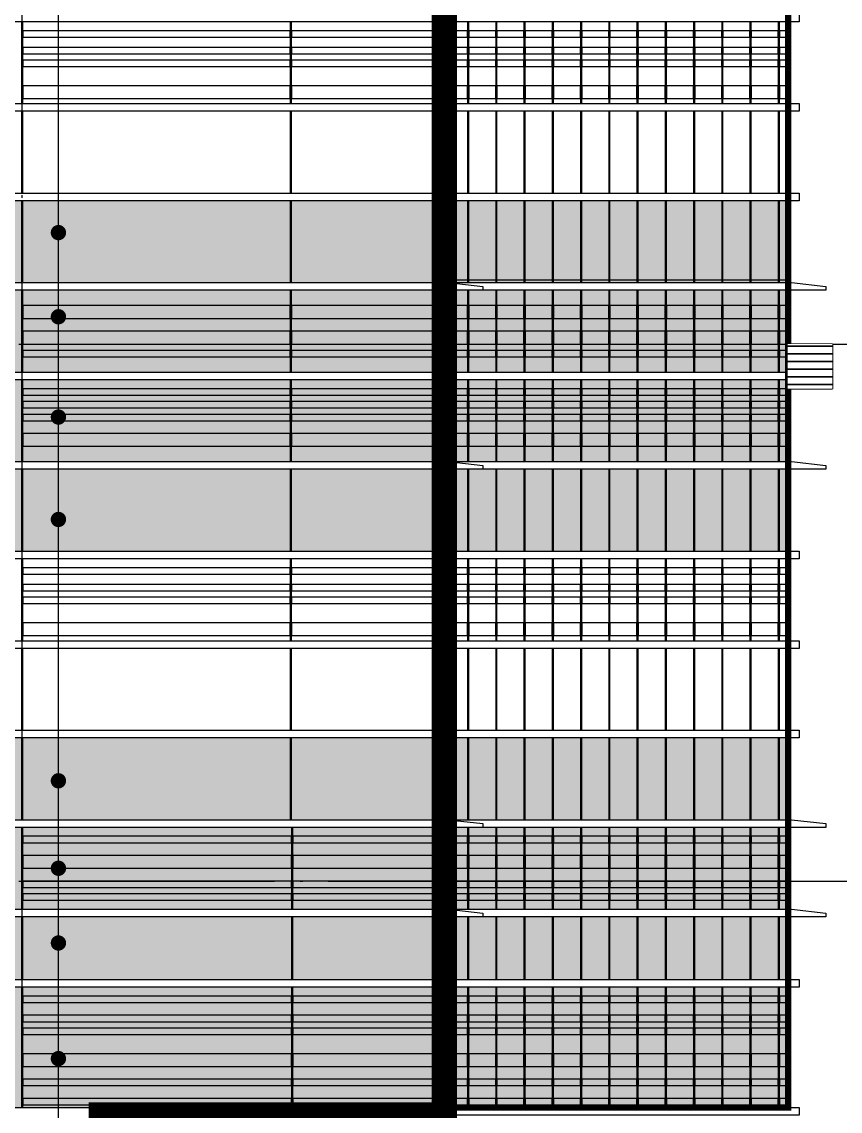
# Model space of a CAD drawing. Header units: millimetres. Extents: x 708158 to 1984082, y -168213 to -53.
# Drawn here: x 1006738 to 1013135, y -77857 to -69337 of the extents above; entities that cross this region are included whole.
import ezdxf

# ---------------------------------------------------------------- set-up
doc = ezdxf.new("R2010")
doc.units = ezdxf.units.MM
doc.header["$LTSCALE"] = 1000
doc.set_wipeout_variables(frame=1)
doc.linetypes.add('DOTE', pattern=[2.42, 2, -0.2, 0.02, -0.2])
doc.layers.get('0').update_dxf_attribs({"color": 8})
for name, color, linetype in [('A-AXIS', 1, 'DOTE'), ('A-看线', 63, 'Continuous'), ('DIM_LEAD', 3, 'Continuous'), ('DOTE', 1, 'DOTE'), ('WINDOW', 4, 'Continuous'), ('立面加粗', 5, 'Continuous'), ('立面填充线2 穿孔板', 105, 'Continuous'), ('立面窗户线', 21, 'Continuous')]:
    doc.layers.add(name, color=color, linetype=linetype)
doc.layers.add('E-百叶', color=8, linetype='Continuous', lineweight=35)

# ---------------------------------------------------------------- blocks, each defined once
blk = doc.blocks.new('A$C6C435C1E')
at = {"layer": '立面填充线2 穿孔板'}
for points in [[(-5, 420), (-14378.2, 420), (-14378.2, -220), (-5, -220)], [(-5, -280), (-14378.2, -280), (-14378.2, -920), (-5, -920)], [(-5, -980), (-14378.2, -980), (-14378.2, -1620), (-5, -1620)], [(-5, -3080), (-14378.2, -3080), (-14378.2, -3720), (-5, -3720)]]:
    blk.add_hatch(color=256, dxfattribs=at).paths.add_polyline_path(points)
at = {"layer": 'A-看线'}
for points in [[(-5, 420), (-14378.2, 420), (-14378.2, -220), (-5, -220)], [(-3888.2, 300), (-5978.2, 300), (-5978.2, 200), (-3888.2, 200)], [(-2688.2, 300), (-3878.2, 300), (-3878.2, 200), (-2688.2, 200)], [(-2502.5, 300), (-2678.2, 300), (-2678.2, 200), (-2502.5, 200)], [(-2281.7, 300), (-2492.5, 300), (-2492.5, 200), (-2281.7, 200)], [(-2060.9, 300), (-2271.7, 300), (-2271.7, 200), (-2060.9, 200)], [(-1840, 300), (-2050.9, 300), (-2050.9, 200), (-1840, 200)], [(-1619.2, 300), (-1830, 300), (-1830, 200), (-1619.2, 200)], [(-1398.4, 300), (-1609.2, 300), (-1609.2, 200), (-1398.4, 200)], [(-1177.5, 300), (-1388.4, 300), (-1388.4, 200), (-1177.5, 200)], [(-956.7, 300), (-1167.5, 300), (-1167.5, 200), (-956.7, 200)], [(-735.9, 300), (-946.7, 300), (-946.7, 200), (-735.9, 200)], [(-515, 300), (-725.9, 300), (-725.9, 200), (-515, 200)], [(-294.2, 300), (-505, 300), (-505, 200), (-294.2, 200)], [(-72.6, 300), (-284.2, 300), (-284.2, 200), (-72.6, 200)], [(-5, 300), (-62.6, 300), (-62.6, 200), (-5, 200)], [(-3888.2, 100), (-5978.2, 100), (-5978.2, 0), (-3888.2, 0)], [(-2688.2, 100), (-3878.2, 100), (-3878.2, 0), (-2688.2, 0)], [(-2502.5, 100), (-2678.2, 100), (-2678.2, 0), (-2502.5, 0)], [(-2281.7, 100), (-2492.5, 100), (-2492.5, 0), (-2281.7, 0)], [(-2060.9, 100), (-2271.7, 100), (-2271.7, 0), (-2060.9, 0)], [(-1840, 100), (-2050.9, 100), (-2050.9, 0), (-1840, 0)], [(-1619.2, 100), (-1830, 100), (-1830, 0), (-1619.2, 0)], [(-1398.4, 100), (-1609.2, 100), (-1609.2, 0), (-1398.4, 0)], [(-1177.5, 100), (-1388.4, 100), (-1388.4, 0), (-1177.5, 0)], [(-956.7, 100), (-1167.5, 100), (-1167.5, 0), (-956.7, 0)], [(-735.9, 100), (-946.7, 100), (-946.7, 0), (-735.9, 0)], [(-515, 100), (-725.9, 100), (-725.9, 0), (-515, 0)], [(-294.2, 100), (-505, 100), (-505, 0), (-294.2, 0)], [(-72.6, 100), (-284.2, 100), (-284.2, 0), (-72.6, 0)], [(-5, 100), (-62.6, 100), (-62.6, 0), (-5, 0)], [(-3888.2, -50), (-5978.2, -50), (-5978.2, -100), (-3888.2, -100)], [(-2688.2, -50), (-3878.2, -50), (-3878.2, -100), (-2688.2, -100)], [(-2502.5, -50), (-2678.2, -50), (-2678.2, -100), (-2502.5, -100)], [(-2281.7, -50), (-2492.5, -50), (-2492.5, -100), (-2281.7, -100)], [(-2060.9, -50), (-2271.7, -50), (-2271.7, -100), (-2060.9, -100)], [(-1840, -50), (-2050.9, -50), (-2050.9, -100), (-1840, -100)], [(-1619.2, -50), (-1830, -50), (-1830, -100), (-1619.2, -100)], [(-1398.4, -50), (-1609.2, -50), (-1609.2, -100), (-1398.4, -100)], [(-1177.5, -50), (-1388.4, -50), (-1388.4, -100), (-1177.5, -100)], [(-956.7, -50), (-1167.5, -50), (-1167.5, -100), (-956.7, -100)], [(-735.9, -50), (-946.7, -50), (-946.7, -100), (-735.9, -100)], [(-515, -50), (-725.9, -50), (-725.9, -100), (-515, -100)], [(-294.2, -50), (-505, -50), (-505, -100), (-294.2, -100)], [(-72.6, -50), (-284.2, -50), (-284.2, -100), (-72.6, -100)], [(-5, -50), (-62.6, -50), (-62.6, -100), (-5, -100)], [(-5, -280), (-14378.2, -280), (-14378.2, -920), (-5, -920)], [(-3888.2, -350), (-5978.2, -350), (-5978.2, -400), (-3888.2, -400)], [(-2688.2, -350), (-3878.2, -350), (-3878.2, -400), (-2688.2, -400)], [(-2502.5, -350), (-2678.2, -350), (-2678.2, -400), (-2502.5, -400)], [(-2281.7, -350), (-2492.5, -350), (-2492.5, -400), (-2281.7, -400)], [(-2060.9, -350), (-2271.7, -350), (-2271.7, -400), (-2060.9, -400)], [(-1840, -350), (-2050.9, -350), (-2050.9, -400), (-1840, -400)], [(-1619.2, -350), (-1830, -350), (-1830, -400), (-1619.2, -400)], [(-1398.4, -350), (-1609.2, -350), (-1609.2, -400), (-1398.4, -400)], [(-1177.5, -350), (-1388.4, -350), (-1388.4, -400), (-1177.5, -400)], [(-956.7, -350), (-1167.5, -350), (-1167.5, -400), (-956.7, -400)], [(-735.9, -350), (-946.7, -350), (-946.7, -400), (-735.9, -400)], [(-515, -350), (-725.9, -350), (-725.9, -400), (-515, -400)], [(-294.2, -350), (-505, -350), (-505, -400), (-294.2, -400)], [(-72.6, -350), (-284.2, -350), (-284.2, -400), (-72.6, -400)], [(-5, -350), (-62.6, -350), (-62.6, -400), (-5, -400)], [(-3888.2, -450), (-5978.2, -450), (-5978.2, -500), (-3888.2, -500)], [(-2688.2, -450), (-3878.2, -450), (-3878.2, -500), (-2688.2, -500)], [(-2502.5, -450), (-2678.2, -450), (-2678.2, -500), (-2502.5, -500)], [(-2281.7, -450), (-2492.5, -450), (-2492.5, -500), (-2281.7, -500)], [(-2060.9, -450), (-2271.7, -450), (-2271.7, -500), (-2060.9, -500)], [(-1840, -450), (-2050.9, -450), (-2050.9, -500), (-1840, -500)], [(-1619.2, -450), (-1830, -450), (-1830, -500), (-1619.2, -500)], [(-1398.4, -450), (-1609.2, -450), (-1609.2, -500), (-1398.4, -500)], [(-1177.5, -450), (-1388.4, -450), (-1388.4, -500), (-1177.5, -500)], [(-956.7, -450), (-1167.5, -450), (-1167.5, -500), (-956.7, -500)], [(-735.9, -450), (-946.7, -450), (-946.7, -500), (-735.9, -500)], [(-515, -450), (-725.9, -450), (-725.9, -500), (-515, -500)], [(-294.2, -450), (-505, -450), (-505, -500), (-294.2, -500)], [(-72.6, -450), (-284.2, -450), (-284.2, -500), (-72.6, -500)], [(-5, -450), (-62.6, -450), (-62.6, -500), (-5, -500)], [(-3888.2, -550), (-5978.2, -550), (-5978.2, -600), (-3888.2, -600)], [(-2688.2, -550), (-3878.2, -550), (-3878.2, -600), (-2688.2, -600)], [(-2502.5, -550), (-2678.2, -550), (-2678.2, -600), (-2502.5, -600)], [(-2281.7, -550), (-2492.5, -550), (-2492.5, -600), (-2281.7, -600)], [(-2060.9, -550), (-2271.7, -550), (-2271.7, -600), (-2060.9, -600)], [(-1840, -550), (-2050.9, -550), (-2050.9, -600), (-1840, -600)], [(-1619.2, -550), (-1830, -550), (-1830, -600), (-1619.2, -600)], [(-1398.4, -550), (-1609.2, -550), (-1609.2, -600), (-1398.4, -600)], [(-1177.5, -550), (-1388.4, -550), (-1388.4, -600), (-1177.5, -600)], [(-956.7, -550), (-1167.5, -550), (-1167.5, -600), (-956.7, -600)], [(-735.9, -550), (-946.7, -550), (-946.7, -600), (-735.9, -600)], [(-515, -550), (-725.9, -550), (-725.9, -600), (-515, -600)], [(-294.2, -550), (-505, -550), (-505, -600), (-294.2, -600)], [(-72.6, -550), (-284.2, -550), (-284.2, -600), (-72.6, -600)], [(-5, -550), (-62.6, -550), (-62.6, -600), (-5, -600)], [(-3888.2, -700), (-5978.2, -700), (-5978.2, -800), (-3888.2, -800)], [(-2688.2, -700), (-3878.2, -700), (-3878.2, -800), (-2688.2, -800)], [(-2502.5, -700), (-2678.2, -700), (-2678.2, -800), (-2502.5, -800)], [(-2281.7, -700), (-2492.5, -700), (-2492.5, -800), (-2281.7, -800)], [(-2060.9, -700), (-2271.7, -700), (-2271.7, -800), (-2060.9, -800)], [(-1840, -700), (-2050.9, -700), (-2050.9, -800), (-1840, -800)], [(-1619.2, -700), (-1830, -700), (-1830, -800), (-1619.2, -800)], [(-1398.4, -700), (-1609.2, -700), (-1609.2, -800), (-1398.4, -800)], [(-1177.5, -700), (-1388.4, -700), (-1388.4, -800), (-1177.5, -800)], [(-956.7, -700), (-1167.5, -700), (-1167.5, -800), (-956.7, -800)], [(-735.9, -700), (-946.7, -700), (-946.7, -800), (-735.9, -800)], [(-515, -700), (-725.9, -700), (-725.9, -800), (-515, -800)], [(-294.2, -700), (-505, -700), (-505, -800), (-294.2, -800)], [(-72.6, -700), (-284.2, -700), (-284.2, -800), (-72.6, -800)], [(-5, -700), (-62.6, -700), (-62.6, -800), (-5, -800)], [(-5, -980), (-14378.2, -980), (-14378.2, -1620), (-5, -1620)], [(-3888.2, -1750), (-5978.2, -1750), (-5978.2, -1800), (-3888.2, -1800)], [(-2688.2, -1750), (-3878.2, -1750), (-3878.2, -1800), (-2688.2, -1800)], [(-2502.5, -1750), (-2678.2, -1750), (-2678.2, -1800), (-2502.5, -1800)], [(-2281.7, -1750), (-2492.5, -1750), (-2492.5, -1800), (-2281.7, -1800)], [(-2060.9, -1750), (-2271.7, -1750), (-2271.7, -1800), (-2060.9, -1800)], [(-1840, -1750), (-2050.9, -1750), (-2050.9, -1800), (-1840, -1800)], [(-1619.2, -1750), (-1830, -1750), (-1830, -1800), (-1619.2, -1800)], [(-1398.4, -1750), (-1609.2, -1750), (-1609.2, -1800), (-1398.4, -1800)], [(-1177.5, -1750), (-1388.4, -1750), (-1388.4, -1800), (-1177.5, -1800)], [(-956.7, -1750), (-1167.5, -1750), (-1167.5, -1800), (-956.7, -1800)], [(-735.9, -1750), (-946.7, -1750), (-946.7, -1800), (-735.9, -1800)], [(-515, -1750), (-725.9, -1750), (-725.9, -1800), (-515, -1800)], [(-294.2, -1750), (-505, -1750), (-505, -1800), (-294.2, -1800)], [(-72.6, -1750), (-284.2, -1750), (-284.2, -1800), (-72.6, -1800)], [(-5, -1750), (-62.6, -1750), (-62.6, -1800), (-5, -1800)], [(-3888.2, -1880), (-5978.2, -1880), (-5978.2, -1930), (-3888.2, -1930)], [(-2688.2, -1880), (-3878.2, -1880), (-3878.2, -1930), (-2688.2, -1930)], [(-2502.5, -1880), (-2678.2, -1880), (-2678.2, -1930), (-2502.5, -1930)], [(-2281.7, -1880), (-2492.5, -1880), (-2492.5, -1930), (-2281.7, -1930)], [(-2060.9, -1880), (-2271.7, -1880), (-2271.7, -1930), (-2060.9, -1930)], [(-1840, -1880), (-2050.9, -1880), (-2050.9, -1930), (-1840, -1930)], [(-1619.2, -1880), (-1830, -1880), (-1830, -1930), (-1619.2, -1930)], [(-1398.4, -1880), (-1609.2, -1880), (-1609.2, -1930), (-1398.4, -1930)], [(-1177.5, -1880), (-1388.4, -1880), (-1388.4, -1930), (-1177.5, -1930)], [(-956.7, -1880), (-1167.5, -1880), (-1167.5, -1930), (-956.7, -1930)], [(-735.9, -1880), (-946.7, -1880), (-946.7, -1930), (-735.9, -1930)], [(-515, -1880), (-725.9, -1880), (-725.9, -1930), (-515, -1930)], [(-294.2, -1880), (-505, -1880), (-505, -1930), (-294.2, -1930)], [(-72.6, -1880), (-284.2, -1880), (-284.2, -1930), (-72.6, -1930)], [(-5, -1880), (-62.6, -1880), (-62.6, -1930), (-5, -1930)], [(-3888.2, -1980), (-5978.2, -1980), (-5978.2, -2030), (-3888.2, -2030)], [(-2688.2, -1980), (-3878.2, -1980), (-3878.2, -2030), (-2688.2, -2030)], [(-2502.5, -1980), (-2678.2, -1980), (-2678.2, -2030), (-2502.5, -2030)], [(-2281.7, -1980), (-2492.5, -1980), (-2492.5, -2030), (-2281.7, -2030)], [(-2060.9, -1980), (-2271.7, -1980), (-2271.7, -2030), (-2060.9, -2030)], [(-1840, -1980), (-2050.9, -1980), (-2050.9, -2030), (-1840, -2030)], [(-1619.2, -1980), (-1830, -1980), (-1830, -2030), (-1619.2, -2030)], [(-1398.4, -1980), (-1609.2, -1980), (-1609.2, -2030), (-1398.4, -2030)], [(-1177.5, -1980), (-1388.4, -1980), (-1388.4, -2030), (-1177.5, -2030)], [(-956.7, -1980), (-1167.5, -1980), (-1167.5, -2030), (-956.7, -2030)], [(-735.9, -1980), (-946.7, -1980), (-946.7, -2030), (-735.9, -2030)], [(-515, -1980), (-725.9, -1980), (-725.9, -2030), (-515, -2030)], [(-294.2, -1980), (-505, -1980), (-505, -2030), (-294.2, -2030)], [(-72.6, -1980), (-284.2, -1980), (-284.2, -2030), (-72.6, -2030)], [(-5, -1980), (-62.6, -1980), (-62.6, -2030), (-5, -2030)], [(-3888.2, -2180), (-5978.2, -2180), (-5978.2, -2280), (-3888.2, -2280)], [(-2688.2, -2180), (-3878.2, -2180), (-3878.2, -2280), (-2688.2, -2280)], [(-2502.5, -2180), (-2678.2, -2180), (-2678.2, -2280), (-2502.5, -2280)], [(-2281.7, -2180), (-2492.5, -2180), (-2492.5, -2280), (-2281.7, -2280)], [(-2060.9, -2180), (-2271.7, -2180), (-2271.7, -2280), (-2060.9, -2280)], [(-1840, -2180), (-2050.9, -2180), (-2050.9, -2280), (-1840, -2280)], [(-1619.2, -2180), (-1830, -2180), (-1830, -2280), (-1619.2, -2280)], [(-1398.4, -2180), (-1609.2, -2180), (-1609.2, -2280), (-1398.4, -2280)], [(-1177.5, -2180), (-1388.4, -2180), (-1388.4, -2280), (-1177.5, -2280)], [(-956.7, -2180), (-1167.5, -2180), (-1167.5, -2280), (-956.7, -2280)], [(-735.9, -2180), (-946.7, -2180), (-946.7, -2280), (-735.9, -2280)], [(-515, -2180), (-725.9, -2180), (-725.9, -2280), (-515, -2280)], [(-294.2, -2180), (-505, -2180), (-505, -2280), (-294.2, -2280)], [(-72.6, -2180), (-284.2, -2180), (-284.2, -2280), (-72.6, -2280)], [(-5, -2180), (-62.6, -2180), (-62.6, -2280), (-5, -2280)], [(-5, -3080), (-14378.2, -3080), (-14378.2, -3720), (-5, -3720)]]:
    blk.add_lwpolyline(points, close=True, dxfattribs=at)
at = {"layer": 'WINDOW'}
for points in [[(-5978.2, 420), (-5988.2, 420), (-5988.2, -220), (-5978.2, -220)], [(-3878.2, 420), (-3888.2, 420), (-3888.2, -220), (-3878.2, -220)], [(-2678.2, 420), (-2688.2, 420), (-2688.2, -220), (-2678.2, -220)], [(-2492.5, 420), (-2502.5, 420), (-2502.5, -220), (-2492.5, -220)], [(-2271.7, 420), (-2281.7, 420), (-2281.7, -220), (-2271.7, -220)], [(-2050.9, 420), (-2060.9, 420), (-2060.9, -220), (-2050.9, -220)], [(-1830, 420), (-1840, 420), (-1840, -220), (-1830, -220)], [(-1609.2, 420), (-1619.2, 420), (-1619.2, -220), (-1609.2, -220)], [(-1388.4, 420), (-1398.4, 420), (-1398.4, -220), (-1388.4, -220)], [(-1167.5, 420), (-1177.5, 420), (-1177.5, -220), (-1167.5, -220)], [(-946.7, 420), (-956.7, 420), (-956.7, -220), (-946.7, -220)], [(-725.9, 420), (-735.9, 420), (-735.9, -220), (-725.9, -220)], [(-505, 420), (-515, 420), (-515, -220), (-505, -220)], [(-284.2, 420), (-294.2, 420), (-294.2, -220), (-284.2, -220)], [(-62.6, 420), (-72.6, 420), (-72.6, -220), (-62.6, -220)], [(5, 420), (-5, 420), (-5, -220), (5, -220)], [(-5978.2, -280), (-5988.2, -280), (-5988.2, -920), (-5978.2, -920)], [(-3878.2, -280), (-3888.2, -280), (-3888.2, -920), (-3878.2, -920)], [(-2678.2, -280), (-2688.2, -280), (-2688.2, -920), (-2678.2, -920)], [(-2492.5, -280), (-2502.5, -280), (-2502.5, -920), (-2492.5, -920)], [(-2271.7, -280), (-2281.7, -280), (-2281.7, -920), (-2271.7, -920)], [(-2050.9, -280), (-2060.9, -280), (-2060.9, -920), (-2050.9, -920)], [(-1830, -280), (-1840, -280), (-1840, -920), (-1830, -920)], [(-1609.2, -280), (-1619.2, -280), (-1619.2, -920), (-1609.2, -920)], [(-1388.4, -280), (-1398.4, -280), (-1398.4, -920), (-1388.4, -920)], [(-1167.5, -280), (-1177.5, -280), (-1177.5, -920), (-1167.5, -920)], [(-946.7, -280), (-956.7, -280), (-956.7, -920), (-946.7, -920)], [(-725.9, -280), (-735.9, -280), (-735.9, -920), (-725.9, -920)], [(-505, -280), (-515, -280), (-515, -920), (-505, -920)], [(-284.2, -280), (-294.2, -280), (-294.2, -920), (-284.2, -920)], [(-62.6, -280), (-72.6, -280), (-72.6, -920), (-62.6, -920)], [(5, -280), (-5, -280), (-5, -920), (5, -920)], [(-5978.2, -980), (-5988.2, -980), (-5988.2, -1620), (-5978.2, -1620)], [(-3878.2, -980), (-3888.2, -980), (-3888.2, -1620), (-3878.2, -1620)], [(-2678.2, -980), (-2688.2, -980), (-2688.2, -1620), (-2678.2, -1620)], [(-2492.5, -980), (-2502.5, -980), (-2502.5, -1620), (-2492.5, -1620)], [(-2271.7, -980), (-2281.7, -980), (-2281.7, -1620), (-2271.7, -1620)], [(-2050.9, -980), (-2060.9, -980), (-2060.9, -1620), (-2050.9, -1620)], [(-1830, -980), (-1840, -980), (-1840, -1620), (-1830, -1620)], [(-1609.2, -980), (-1619.2, -980), (-1619.2, -1620), (-1609.2, -1620)], [(-1388.4, -980), (-1398.4, -980), (-1398.4, -1620), (-1388.4, -1620)], [(-1167.5, -980), (-1177.5, -980), (-1177.5, -1620), (-1167.5, -1620)], [(-946.7, -980), (-956.7, -980), (-956.7, -1620), (-946.7, -1620)], [(-725.9, -980), (-735.9, -980), (-735.9, -1620), (-725.9, -1620)], [(-505, -980), (-515, -980), (-515, -1620), (-505, -1620)], [(-284.2, -980), (-294.2, -980), (-294.2, -1620), (-284.2, -1620)], [(-62.6, -980), (-72.6, -980), (-72.6, -1620), (-62.6, -1620)], [(5, -980), (-5, -980), (-5, -1620), (5, -1620)], [(-5978.2, -1680), (-5988.2, -1680), (-5988.2, -2320), (-5978.2, -2320)], [(-3878.2, -1680), (-3888.2, -1680), (-3888.2, -2320), (-3878.2, -2320)], [(-2678.2, -1680), (-2688.2, -1680), (-2688.2, -2320), (-2678.2, -2320)], [(-2492.5, -1680), (-2502.5, -1680), (-2502.5, -2320), (-2492.5, -2320)], [(-2271.7, -1680), (-2281.7, -1680), (-2281.7, -2320), (-2271.7, -2320)], [(-2050.9, -1680), (-2060.9, -1680), (-2060.9, -2320), (-2050.9, -2320)], [(-1830, -1680), (-1840, -1680), (-1840, -2320), (-1830, -2320)], [(-1609.2, -1680), (-1619.2, -1680), (-1619.2, -2320), (-1609.2, -2320)], [(-1388.4, -1680), (-1398.4, -1680), (-1398.4, -2320), (-1388.4, -2320)], [(-1167.5, -1680), (-1177.5, -1680), (-1177.5, -2320), (-1167.5, -2320)], [(-946.7, -1680), (-956.7, -1680), (-956.7, -2320), (-946.7, -2320)], [(-725.9, -1680), (-735.9, -1680), (-735.9, -2320), (-725.9, -2320)], [(-505, -1680), (-515, -1680), (-515, -2320), (-505, -2320)], [(-284.2, -1680), (-294.2, -1680), (-294.2, -2320), (-284.2, -2320)], [(-62.6, -1680), (-72.6, -1680), (-72.6, -2320), (-62.6, -2320)], [(5, -1680), (-5, -1680), (-5, -2320), (5, -2320)], [(-5978.2, -2380), (-5988.2, -2380), (-5988.2, -3020), (-5978.2, -3020)], [(-3878.2, -2380), (-3888.2, -2380), (-3888.2, -3020), (-3878.2, -3020)], [(-2678.2, -2380), (-2688.2, -2380), (-2688.2, -3020), (-2678.2, -3020)], [(-2492.5, -2380), (-2502.5, -2380), (-2502.5, -3020), (-2492.5, -3020)], [(-2271.7, -2380), (-2281.7, -2380), (-2281.7, -3020), (-2271.7, -3020)], [(-2050.9, -2380), (-2060.9, -2380), (-2060.9, -3020), (-2050.9, -3020)], [(-1830, -2380), (-1840, -2380), (-1840, -3020), (-1830, -3020)], [(-1609.2, -2380), (-1619.2, -2380), (-1619.2, -3020), (-1609.2, -3020)], [(-1388.4, -2380), (-1398.4, -2380), (-1398.4, -3020), (-1388.4, -3020)], [(-1167.5, -2380), (-1177.5, -2380), (-1177.5, -3020), (-1167.5, -3020)], [(-946.7, -2380), (-956.7, -2380), (-956.7, -3020), (-946.7, -3020)], [(-725.9, -2380), (-735.9, -2380), (-735.9, -3020), (-725.9, -3020)], [(-505, -2380), (-515, -2380), (-515, -3020), (-505, -3020)], [(-284.2, -2380), (-294.2, -2380), (-294.2, -3020), (-284.2, -3020)], [(-62.6, -2380), (-72.6, -2380), (-72.6, -3020), (-62.6, -3020)], [(5, -2380), (-5, -2380), (-5, -3020), (5, -3020)], [(-5978.2, -3080), (-5988.2, -3080), (-5988.2, -3720), (-5978.2, -3720)], [(-3878.2, -3080), (-3888.2, -3080), (-3888.2, -3720), (-3878.2, -3720)], [(-2678.2, -3080), (-2688.2, -3080), (-2688.2, -3720), (-2678.2, -3720)], [(-2492.5, -3080), (-2502.5, -3080), (-2502.5, -3720), (-2492.5, -3720)], [(-2271.7, -3080), (-2281.7, -3080), (-2281.7, -3720), (-2271.7, -3720)], [(-2050.9, -3080), (-2060.9, -3080), (-2060.9, -3720), (-2050.9, -3720)], [(-1830, -3080), (-1840, -3080), (-1840, -3720), (-1830, -3720)], [(-1609.2, -3080), (-1619.2, -3080), (-1619.2, -3720), (-1609.2, -3720)], [(-1388.4, -3080), (-1398.4, -3080), (-1398.4, -3720), (-1388.4, -3720)], [(-1167.5, -3080), (-1177.5, -3080), (-1177.5, -3720), (-1167.5, -3720)], [(-946.7, -3080), (-956.7, -3080), (-956.7, -3720), (-946.7, -3720)], [(-725.9, -3080), (-735.9, -3080), (-735.9, -3720), (-725.9, -3720)], [(-505, -3080), (-515, -3080), (-515, -3720), (-505, -3720)], [(-284.2, -3080), (-294.2, -3080), (-294.2, -3720), (-284.2, -3720)], [(-62.6, -3080), (-72.6, -3080), (-72.6, -3720), (-62.6, -3720)], [(5, -3080), (-5, -3080), (-5, -3720), (5, -3720)]]:
    blk.add_lwpolyline(points, close=True, dxfattribs=at)
at = {"layer": '立面窗户线'}
for points in [[(-14383.2, 480), (-2683.2, 480), (-2653.2, 480), (-2383.2, 450), (-2383.2, 420), (-2683.2, 420), (-14383.2, 420)], [(-2683.2, 480), (0, 480), (30, 480), (300, 450), (300, 420), (0, 420), (-2683.2, 420)], [(-14383.2, -220), (-2683.2, -220), (-2593.2, -220), (-2593.2, -280), (-2683.2, -280), (-14383.2, -280)], [(-2683.2, -220), (0, -220), (90, -220), (90, -280), (0, -280), (-2683.2, -280)], [(-14383.2, -920), (-2683.2, -920), (-2653.2, -920), (-2383.2, -950), (-2383.2, -980), (-2683.2, -980), (-14383.2, -980)], [(-2683.2, -920), (0, -920), (30, -920), (300, -950), (300, -980), (0, -980), (-2683.2, -980)], [(-14383.2, -1620), (-2683.2, -1620), (-2593.2, -1620), (-2593.2, -1680), (-2683.2, -1680), (-14383.2, -1680)], [(-2683.2, -1620), (0, -1620), (90, -1620), (90, -1680), (0, -1680), (-2683.2, -1680)], [(-14383.2, -2320), (-2683.2, -2320), (-2593.2, -2320), (-2593.2, -2380), (-2683.2, -2380), (-14383.2, -2380)], [(-2683.2, -2320), (0, -2320), (90, -2320), (90, -2380), (0, -2380), (-2683.2, -2380)], [(-14383.2, -3020), (-2683.2, -3020), (-2593.2, -3020), (-2593.2, -3080), (-2683.2, -3080), (-14383.2, -3080)], [(-2683.2, -3020), (0, -3020), (90, -3020), (90, -3080), (0, -3080), (-2683.2, -3080)]]:
    blk.add_lwpolyline(points, dxfattribs=at)
blk.add_lwpolyline([(5, 500), (-2678.2, 500), (-2678.2, 480), (5, 480)], close=True, dxfattribs=at)
blk = doc.blocks.new('A$C674F02E4')
at = {"layer": '立面填充线2 穿孔板'}
for points in [[(29728.2, 420), (5, 420), (5, -220), (29728.2, -220)], [(29728.2, -280), (5, -280), (5, -770), (29728.2, -770)], [(29728.2, -830), (5, -830), (5, -1770), (29728.2, -1770)]]:
    blk.add_hatch(color=256, dxfattribs=at).paths.add_polyline_path(points)
at = {"layer": 'A-看线'}
for points in [[(29728.2, 420), (5, 420), (5, -220), (29728.2, -220)], [(28538.2, 350), (26438.2, 350), (26438.2, 300), (28538.2, 300)], [(29728.2, 350), (28548.2, 350), (28548.2, 300), (29728.2, 300)], [(28538.2, 200), (26438.2, 200), (26438.2, 100), (28538.2, 100)], [(29728.2, 200), (28548.2, 200), (28548.2, 100), (29728.2, 100)], [(28538.2, 0), (26438.2, 0), (26438.2, -50), (28538.2, -50)], [(29728.2, 0), (28548.2, 0), (28548.2, -50), (29728.2, -50)], [(28538.2, -100), (26438.2, -100), (26438.2, -150), (28538.2, -150)], [(29728.2, -100), (28548.2, -100), (28548.2, -150), (29728.2, -150)], [(29728.2, -280), (5, -280), (5, -770), (29728.2, -770)], [(29728.2, -830), (5, -830), (5, -1770), (29728.2, -1770)], [(28538.2, -900), (26438.2, -900), (26438.2, -950), (28538.2, -950)], [(29728.2, -900), (28548.2, -900), (28548.2, -950), (29728.2, -950)], [(28538.2, -1050), (26438.2, -1050), (26438.2, -1100), (28538.2, -1100)], [(29728.2, -1050), (28548.2, -1050), (28548.2, -1100), (29728.2, -1100)], [(28538.2, -1150), (26438.2, -1150), (26438.2, -1200), (28538.2, -1200)], [(29728.2, -1150), (28548.2, -1150), (28548.2, -1200), (29728.2, -1200)], [(28538.2, -1350), (26438.2, -1350), (26438.2, -1450), (28538.2, -1450)], [(29728.2, -1350), (28548.2, -1350), (28548.2, -1450), (29728.2, -1450)], [(28538.2, -1550), (26438.2, -1550), (26438.2, -1600), (28538.2, -1600)], [(29728.2, -1550), (28548.2, -1550), (28548.2, -1600), (29728.2, -1600)], [(28538.2, -1700), (26438.2, -1700), (26438.2, -1750), (28538.2, -1750)], [(29728.2, -1700), (28548.2, -1700), (28548.2, -1750), (29728.2, -1750)]]:
    blk.add_lwpolyline(points, close=True, dxfattribs=at)
at = {"layer": 'WINDOW'}
for points in [[(26438.2, 420), (26428.2, 420), (26428.2, -220), (26438.2, -220)], [(28548.2, 420), (28538.2, 420), (28538.2, -220), (28548.2, -220)], [(29738.2, 420), (29728.2, 420), (29728.2, -220), (29738.2, -220)], [(29738.2, 420), (29728.2, 420), (29728.2, -220), (29738.2, -220)], [(26438.2, -280), (26428.2, -280), (26428.2, -770), (26438.2, -770)], [(28548.2, -280), (28538.2, -280), (28538.2, -770), (28548.2, -770)], [(29738.2, -280), (29728.2, -280), (29728.2, -770), (29738.2, -770)], [(26438.2, -830), (26428.2, -830), (26428.2, -1770), (26438.2, -1770)], [(28548.2, -830), (28538.2, -830), (28538.2, -1770), (28548.2, -1770)], [(29738.2, -830), (29728.2, -830), (29728.2, -1770), (29738.2, -1770)]]:
    blk.add_lwpolyline(points, close=True, dxfattribs=at)
at = {"layer": '立面窗户线'}
for points in [[(18033.2, 480), (29733.2, 480), (29763.2, 480), (30033.2, 450), (30033.2, 420), (29733.2, 420), (18033.2, 420)], [(28543.2, -220), (29733.2, -220), (29763.2, -220), (30033.2, -250), (30033.2, -280), (29733.2, -280), (27053.3, -280)], [(27053.3, -770), (29733.2, -770), (29823.2, -770), (29823.2, -830), (29733.2, -830), (27053.3, -830)], [(28543.2, -1770), (29733.2, -1770), (29823.2, -1770), (29823.2, -1830), (29733.2, -1830), (27053.3, -1830)]]:
    blk.add_lwpolyline(points, dxfattribs=at)
blk = doc.blocks.new('A$C555D6619')
at = {"layer": '立面填充线2 穿孔板'}
blk.add_hatch(color=256, dxfattribs=at).paths.add_polyline_path([(-295, 700), (-2988.2, 700), (-2988.2, 60), (-295, 60)])
at = {"layer": 'A-看线'}
for points in [[(-2802.5, 630), (-2978.2, 630), (-2978.2, 580), (-2802.5, 580)], [(-2581.7, 630), (-2792.5, 630), (-2792.5, 580), (-2581.7, 580)], [(-2360.9, 630), (-2571.7, 630), (-2571.7, 580), (-2360.9, 580)], [(-2140, 630), (-2350.9, 630), (-2350.9, 580), (-2140, 580)], [(-1919.2, 630), (-2130, 630), (-2130, 580), (-1919.2, 580)], [(-1698.4, 630), (-1909.2, 630), (-1909.2, 580), (-1698.4, 580)], [(-1477.5, 630), (-1688.4, 630), (-1688.4, 580), (-1477.5, 580)], [(-1256.7, 630), (-1467.5, 630), (-1467.5, 580), (-1256.7, 580)], [(-1035.9, 630), (-1246.7, 630), (-1246.7, 580), (-1035.9, 580)], [(-815, 630), (-1025.9, 630), (-1025.9, 580), (-815, 580)], [(-594.2, 630), (-805, 630), (-805, 580), (-594.2, 580)], [(-372.6, 630), (-584.2, 630), (-584.2, 580), (-372.6, 580)], [(-305, 630), (-362.6, 630), (-362.6, 580), (-305, 580)], [(-2802.5, 480), (-2978.2, 480), (-2978.2, 380), (-2802.5, 380)], [(-2581.7, 480), (-2792.5, 480), (-2792.5, 380), (-2581.7, 380)], [(-2360.9, 480), (-2571.7, 480), (-2571.7, 380), (-2360.9, 380)], [(-2140, 480), (-2350.9, 480), (-2350.9, 380), (-2140, 380)], [(-1919.2, 480), (-2130, 480), (-2130, 380), (-1919.2, 380)], [(-1698.4, 480), (-1909.2, 480), (-1909.2, 380), (-1698.4, 380)], [(-1477.5, 480), (-1688.4, 480), (-1688.4, 380), (-1477.5, 380)], [(-1256.7, 480), (-1467.5, 480), (-1467.5, 380), (-1256.7, 380)], [(-1035.9, 480), (-1246.7, 480), (-1246.7, 380), (-1035.9, 380)], [(-815, 480), (-1025.9, 480), (-1025.9, 380), (-815, 380)], [(-594.2, 480), (-805, 480), (-805, 380), (-594.2, 380)], [(-372.6, 480), (-584.2, 480), (-584.2, 380), (-372.6, 380)], [(-305, 480), (-362.6, 480), (-362.6, 380), (-305, 380)], [(-2802.5, 280), (-2978.2, 280), (-2978.2, 230), (-2802.5, 230)], [(-2581.7, 280), (-2792.5, 280), (-2792.5, 230), (-2581.7, 230)], [(-2360.9, 280), (-2571.7, 280), (-2571.7, 230), (-2360.9, 230)], [(-2140, 280), (-2350.9, 280), (-2350.9, 230), (-2140, 230)], [(-1919.2, 280), (-2130, 280), (-2130, 230), (-1919.2, 230)], [(-1698.4, 280), (-1909.2, 280), (-1909.2, 230), (-1698.4, 230)], [(-1477.5, 280), (-1688.4, 280), (-1688.4, 230), (-1477.5, 230)], [(-1256.7, 280), (-1467.5, 280), (-1467.5, 230), (-1256.7, 230)], [(-1035.9, 280), (-1246.7, 280), (-1246.7, 230), (-1035.9, 230)], [(-815, 280), (-1025.9, 280), (-1025.9, 230), (-815, 230)], [(-594.2, 280), (-805, 280), (-805, 230), (-594.2, 230)], [(-372.6, 280), (-584.2, 280), (-584.2, 230), (-372.6, 230)], [(-305, 280), (-362.6, 280), (-362.6, 230), (-305, 230)], [(-2802.5, 180), (-2978.2, 180), (-2978.2, 130), (-2802.5, 130)], [(-2581.7, 180), (-2792.5, 180), (-2792.5, 130), (-2581.7, 130)], [(-2360.9, 180), (-2571.7, 180), (-2571.7, 130), (-2360.9, 130)], [(-2140, 180), (-2350.9, 180), (-2350.9, 130), (-2140, 130)], [(-1919.2, 180), (-2130, 180), (-2130, 130), (-1919.2, 130)], [(-1698.4, 180), (-1909.2, 180), (-1909.2, 130), (-1698.4, 130)], [(-1477.5, 180), (-1688.4, 180), (-1688.4, 130), (-1477.5, 130)], [(-1256.7, 180), (-1467.5, 180), (-1467.5, 130), (-1256.7, 130)], [(-1035.9, 180), (-1246.7, 180), (-1246.7, 130), (-1035.9, 130)], [(-815, 180), (-1025.9, 180), (-1025.9, 130), (-815, 130)], [(-594.2, 180), (-805, 180), (-805, 130), (-594.2, 130)], [(-372.6, 180), (-584.2, 180), (-584.2, 130), (-372.6, 130)], [(-305, 180), (-362.6, 180), (-362.6, 130), (-305, 130)]]:
    blk.add_lwpolyline(points, close=True, dxfattribs=at)
at = {"layer": 'WINDOW'}
for points in [[(-2978.2, 700), (-2988.2, 700), (-2988.2, 60), (-2978.2, 60)], [(-2978.2, 700), (-2988.2, 700), (-2988.2, 60), (-2978.2, 60)], [(-2792.5, 700), (-2802.5, 700), (-2802.5, 60), (-2792.5, 60)], [(-2571.7, 700), (-2581.7, 700), (-2581.7, 60), (-2571.7, 60)], [(-2350.9, 700), (-2360.9, 700), (-2360.9, 60), (-2350.9, 60)], [(-2130, 700), (-2140, 700), (-2140, 60), (-2130, 60)], [(-1909.2, 700), (-1919.2, 700), (-1919.2, 60), (-1909.2, 60)], [(-1688.4, 700), (-1698.4, 700), (-1698.4, 60), (-1688.4, 60)], [(-1467.5, 700), (-1477.5, 700), (-1477.5, 60), (-1467.5, 60)], [(-1246.7, 700), (-1256.7, 700), (-1256.7, 60), (-1246.7, 60)], [(-1025.9, 700), (-1035.9, 700), (-1035.9, 60), (-1025.9, 60)], [(-805, 700), (-815, 700), (-815, 60), (-805, 60)], [(-584.2, 700), (-594.2, 700), (-594.2, 60), (-584.2, 60)], [(-362.6, 700), (-372.6, 700), (-372.6, 60), (-362.6, 60)], [(-295, 700), (-305, 700), (-305, 60), (-295, 60)]]:
    blk.add_lwpolyline(points, close=True, dxfattribs=at)
at = {"layer": '立面窗户线'}
for points in [[(-2983.2, 760), (-300, 760), (-270, 760), (0, 730), (0, 700), (-300, 700), (-2983.2, 700)], [(-2983.2, 60), (-300, 60), (-270, 60), (0, 30), (0, 0), (-300, 0), (-2983.2, 0)]]:
    blk.add_lwpolyline(points, dxfattribs=at)
blk = doc.blocks.new('A$C88e6c5fd')
at = {"layer": '立面填充线2 穿孔板'}
for points in [[(2688.2, -760), (-5, -760), (-5, -1250), (2688.2, -1250)], [(2688.2, -1310), (-5, -1310), (-3.3, -2250), (2689.9, -2250)]]:
    blk.add_hatch(color=256, dxfattribs=at).paths.add_polyline_path(points)
at = {"layer": 'A-看线'}
for points in [[(180.7, -1380), (5, -1380), (5, -1430), (180.7, -1430)], [(401.5, -1380), (190.7, -1380), (190.7, -1430), (401.5, -1430)], [(622.3, -1380), (411.5, -1380), (411.5, -1430), (622.3, -1430)], [(843.2, -1380), (632.3, -1380), (632.3, -1430), (843.2, -1430)], [(1064, -1380), (853.2, -1380), (853.2, -1430), (1064, -1430)], [(1284.8, -1380), (1074, -1380), (1074, -1430), (1284.8, -1430)], [(1505.7, -1380), (1294.8, -1380), (1294.8, -1430), (1505.7, -1430)], [(1726.5, -1380), (1515.7, -1380), (1515.7, -1430), (1726.5, -1430)], [(1947.3, -1380), (1736.5, -1380), (1736.5, -1430), (1947.3, -1430)], [(2168.2, -1380), (1957.3, -1380), (1957.3, -1430), (2168.2, -1430)], [(2389, -1380), (2178.2, -1380), (2178.2, -1430), (2389, -1430)], [(2610.6, -1380), (2399, -1380), (2399, -1430), (2610.6, -1430)], [(2678.2, -1380), (2620.6, -1380), (2620.6, -1430), (2678.2, -1430)], [(180.7, -1530), (5, -1530), (5, -1580), (180.7, -1580)], [(401.5, -1530), (190.7, -1530), (190.7, -1580), (401.5, -1580)], [(622.3, -1530), (411.5, -1530), (411.5, -1580), (622.3, -1580)], [(843.2, -1530), (632.3, -1530), (632.3, -1580), (843.2, -1580)], [(1064, -1530), (853.2, -1530), (853.2, -1580), (1064, -1580)], [(1284.8, -1530), (1074, -1530), (1074, -1580), (1284.8, -1580)], [(1505.7, -1530), (1294.8, -1530), (1294.8, -1580), (1505.7, -1580)], [(1726.5, -1530), (1515.7, -1530), (1515.7, -1580), (1726.5, -1580)], [(1947.3, -1530), (1736.5, -1530), (1736.5, -1580), (1947.3, -1580)], [(2168.2, -1530), (1957.3, -1530), (1957.3, -1580), (2168.2, -1580)], [(2389, -1530), (2178.2, -1530), (2178.2, -1580), (2389, -1580)], [(2610.6, -1530), (2399, -1530), (2399, -1580), (2610.6, -1580)], [(2678.2, -1530), (2620.6, -1530), (2620.6, -1580), (2678.2, -1580)], [(180.7, -1630), (5, -1630), (5, -1680), (180.7, -1680)], [(401.5, -1630), (190.7, -1630), (190.7, -1680), (401.5, -1680)], [(622.3, -1630), (411.5, -1630), (411.5, -1680), (622.3, -1680)], [(843.2, -1630), (632.3, -1630), (632.3, -1680), (843.2, -1680)], [(1064, -1630), (853.2, -1630), (853.2, -1680), (1064, -1680)], [(1284.8, -1630), (1074, -1630), (1074, -1680), (1284.8, -1680)], [(1505.7, -1630), (1294.8, -1630), (1294.8, -1680), (1505.7, -1680)], [(1726.5, -1630), (1515.7, -1630), (1515.7, -1680), (1726.5, -1680)], [(1947.3, -1630), (1736.5, -1630), (1736.5, -1680), (1947.3, -1680)], [(2168.2, -1630), (1957.3, -1630), (1957.3, -1680), (2168.2, -1680)], [(2389, -1630), (2178.2, -1630), (2178.2, -1680), (2389, -1680)], [(2610.6, -1630), (2399, -1630), (2399, -1680), (2610.6, -1680)], [(2678.2, -1630), (2620.6, -1630), (2620.6, -1680), (2678.2, -1680)], [(180.7, -1830), (5, -1830), (5, -1930), (180.7, -1930)], [(401.5, -1830), (190.7, -1830), (190.7, -1930), (401.5, -1930)], [(622.3, -1830), (411.5, -1830), (411.5, -1930), (622.3, -1930)], [(843.2, -1830), (632.3, -1830), (632.3, -1930), (843.2, -1930)], [(1064, -1830), (853.2, -1830), (853.2, -1930), (1064, -1930)], [(1284.8, -1830), (1074, -1830), (1074, -1930), (1284.8, -1930)], [(1505.7, -1830), (1294.8, -1830), (1294.8, -1930), (1505.7, -1930)], [(1726.5, -1830), (1515.7, -1830), (1515.7, -1930), (1726.5, -1930)], [(1947.3, -1830), (1736.5, -1830), (1736.5, -1930), (1947.3, -1930)], [(2168.2, -1830), (1957.3, -1830), (1957.3, -1930), (2168.2, -1930)], [(2389, -1830), (2178.2, -1830), (2178.2, -1930), (2389, -1930)], [(2610.6, -1830), (2399, -1830), (2399, -1930), (2610.6, -1930)], [(2678.2, -1830), (2620.6, -1830), (2620.6, -1930), (2678.2, -1930)], [(180.7, -2030), (5, -2030), (5, -2080), (180.7, -2080)], [(401.5, -2030), (190.7, -2030), (190.7, -2080), (401.5, -2080)], [(622.3, -2030), (411.5, -2030), (411.5, -2080), (622.3, -2080)], [(843.2, -2030), (632.3, -2030), (632.3, -2080), (843.2, -2080)], [(1064, -2030), (853.2, -2030), (853.2, -2080), (1064, -2080)], [(1284.8, -2030), (1074, -2030), (1074, -2080), (1284.8, -2080)], [(1505.7, -2030), (1294.8, -2030), (1294.8, -2080), (1505.7, -2080)], [(1726.5, -2030), (1515.7, -2030), (1515.7, -2080), (1726.5, -2080)], [(1947.3, -2030), (1736.5, -2030), (1736.5, -2080), (1947.3, -2080)], [(2168.2, -2030), (1957.3, -2030), (1957.3, -2080), (2168.2, -2080)], [(2389, -2030), (2178.2, -2030), (2178.2, -2080), (2389, -2080)], [(2610.6, -2030), (2399, -2030), (2399, -2080), (2610.6, -2080)], [(2678.2, -2030), (2620.6, -2030), (2620.6, -2080), (2678.2, -2080)], [(180.7, -2180), (5, -2180), (5, -2230), (180.7, -2230)], [(401.5, -2180), (190.7, -2180), (190.7, -2230), (401.5, -2230)], [(622.3, -2180), (411.5, -2180), (411.5, -2230), (622.3, -2230)], [(843.2, -2180), (632.3, -2180), (632.3, -2230), (843.2, -2230)], [(1064, -2180), (853.2, -2180), (853.2, -2230), (1064, -2230)], [(1284.8, -2180), (1074, -2180), (1074, -2230), (1284.8, -2230)], [(1505.7, -2180), (1294.8, -2180), (1294.8, -2230), (1505.7, -2230)], [(1726.5, -2180), (1515.7, -2180), (1515.7, -2230), (1726.5, -2230)], [(1947.3, -2180), (1736.5, -2180), (1736.5, -2230), (1947.3, -2230)], [(2168.2, -2180), (1957.3, -2180), (1957.3, -2230), (2168.2, -2230)], [(2389, -2180), (2178.2, -2180), (2178.2, -2230), (2389, -2230)], [(2610.6, -2180), (2399, -2180), (2399, -2230), (2610.6, -2230)], [(2678.2, -2180), (2620.6, -2180), (2620.6, -2230), (2678.2, -2230)]]:
    blk.add_lwpolyline(points, close=True, dxfattribs=at)
at = {"layer": 'WINDOW'}
for points in [[(5, -60), (-5, -60), (-5, -700), (5, -700)], [(5, -60), (-5, -60), (-5, -700), (5, -700)], [(5, -760), (-5, -760), (-5, -1250), (5, -1250)], [(5, -760), (-5, -760), (-5, -1400), (5, -1400)], [(5, -760), (-5, -760), (-5, -1400), (5, -1400)], [(190.7, -760), (180.7, -760), (180.7, -1250), (190.7, -1250)], [(411.5, -760), (401.5, -760), (401.5, -1250), (411.5, -1250)], [(632.3, -760), (622.3, -760), (622.3, -1250), (632.3, -1250)], [(853.2, -760), (843.2, -760), (843.2, -1250), (853.2, -1250)], [(1074, -760), (1064, -760), (1064, -1250), (1074, -1250)], [(1294.8, -760), (1284.8, -760), (1284.8, -1250), (1294.8, -1250)], [(1515.7, -760), (1505.7, -760), (1505.7, -1250), (1515.7, -1250)], [(1736.5, -760), (1726.5, -760), (1726.5, -1250), (1736.5, -1250)], [(1957.3, -760), (1947.3, -760), (1947.3, -1250), (1957.3, -1250)], [(2178.2, -760), (2168.2, -760), (2168.2, -1250), (2178.2, -1250)], [(2399, -760), (2389, -760), (2389, -1250), (2399, -1250)], [(2620.6, -760), (2610.6, -760), (2610.6, -1250), (2620.6, -1250)], [(2688.2, -760), (2678.2, -760), (2678.2, -1250), (2688.2, -1250)], [(5, -1310), (-5, -1310), (-5, -2250), (5, -2250)], [(190.7, -1310), (180.7, -1310), (180.7, -2250), (190.7, -2250)], [(411.5, -1310), (401.5, -1310), (401.5, -2250), (411.5, -2250)], [(632.3, -1310), (622.3, -1310), (622.3, -2250), (632.3, -2250)], [(853.2, -1310), (843.2, -1310), (843.2, -2250), (853.2, -2250)], [(1074, -1310), (1064, -1310), (1064, -2250), (1074, -2250)], [(1294.8, -1310), (1284.8, -1310), (1284.8, -2250), (1294.8, -2250)], [(1515.7, -1310), (1505.7, -1310), (1505.7, -2250), (1515.7, -2250)], [(1736.5, -1310), (1726.5, -1310), (1726.5, -2250), (1736.5, -2250)], [(1957.3, -1310), (1947.3, -1310), (1947.3, -2250), (1957.3, -2250)], [(2178.2, -1310), (2168.2, -1310), (2168.2, -2250), (2178.2, -2250)], [(2399, -1310), (2389, -1310), (2389, -2250), (2399, -2250)], [(2620.6, -1310), (2610.6, -1310), (2610.6, -2250), (2620.6, -2250)], [(2688.2, -1310), (2678.2, -1310), (2678.2, -2250), (2688.2, -2250)]]:
    blk.add_lwpolyline(points, close=True, dxfattribs=at)
at = {"layer": '立面窗户线'}
for points in [[(3.3, -1250), (2683.2, -1250), (2773.2, -1250), (2773.2, -1310), (2683.2, -1310), (3.3, -1310)], [(3.3, -2250), (2683.2, -2250), (2773.2, -2250), (2773.2, -2310), (2683.2, -2310), (3.3, -2310)]]:
    blk.add_lwpolyline(points, dxfattribs=at)
blk.add_blockref('A$C555D6619', (2983.2, -760))
blk = doc.blocks.new('A$Cf2e4e66a')
at = {"layer": 'E-百叶'}
blk.add_lwpolyline([(0, 0), (350, 0), (350, -350), (0, -350)], close=True, dxfattribs=at)
blk.add_wipeout([(0, 0), (0, -350), (350, -350), (350, 0)]).dxf.layer = 'E-百叶'
h = blk.add_hatch(dxfattribs=at)
h.set_pattern_fill('玻璃', color=256, scale=50)
h.set_pattern_definition([(0, (-815488.53, 83346.665), (0, 60), [])])
h.paths.add_polyline_path([(0, 0), (350, 0), (350, -350), (0, -350)])

msp = doc.modelspace()

# ---------------------------------------------------------------- linework, layer by layer
at = {"layer": 'A-AXIS'}
for p, q in [((975254, -71856.7), (1017240.9, -71856.7)), ((975254, -76056.7), (1017240.9, -76056.7))]:
    msp.add_line(p, q, dxfattribs=at)
at = {"layer": 'DIM_LEAD'}
for p in [(1007024.6, -85572.3), (1007024.6, -70985.5), (1007024.6, -71643.6), (1007024.6, -72428), (1007024.6, -73228.7), (1007024.6, -75272.7), (1007024.6, -75956.7), (1007024.6, -76541.1), (1007024.6, -77445.4), (1007024.6, -80190.3), (1007024.6, -80816.1), (1007024.6, -81661.8), (1007024.6, -82654.6), (1007024.6, -85572.3)]:
    msp.add_line(p, (1007024.6, -32009.6), dxfattribs=at)
at = {"layer": 'DIM_LEAD', "const_width": 60}
for points in [[(1007024.6, -71015.5, 1), (1007024.6, -70955.5, 1)], [(1007024.6, -71673.6, 1), (1007024.6, -71613.6, 1)], [(1007024.6, -72458, 1), (1007024.6, -72398, 1)], [(1007024.6, -73258.7, 1), (1007024.6, -73198.7, 1)], [(1007024.6, -75302.7, 1), (1007024.6, -75242.7, 1)], [(1007024.6, -75986.7, 1), (1007024.6, -75926.7, 1)], [(1007024.6, -76571.1, 1), (1007024.6, -76511.1, 1)], [(1007024.6, -77475.4, 1), (1007024.6, -77415.4, 1)]]:
    msp.add_lwpolyline(points, format="xyb", close=True, dxfattribs=at)
at = {"layer": 'DOTE'}
msp.add_line((1006740.9, -87432.6), (1006740.9, -34970.2), dxfattribs=at)
at = {"layer": '立面加粗'}
for points, const_width in [([(980307.7, -86106.7), (980307.7, -74876.7), (986640.9, -74876.7), (986640.9, -37556.7), (1007361, -37556.7), (1007361, -62976.7), (1010040.9, -62976.7), (1010040.9, -77886.7), (1007361, -77886.7), (1007361, -86106.7)], 200), ([(1007361, -37656.7), (1010045.9, -37656.7), (1010045.9, -62956.7), (1012729.1, -62956.7), (1012729.1, -77826.6), (1010045.9, -77826.6), (1010045.9, -85896.7)], 50)]:
    msp.add_lwpolyline(points, dxfattribs=dict(at, const_width=const_width))

# ---------------------------------------------------------------- block references
for name, p in [('A$C6C435C1E', (1012724.1, -67656.7)), ('A$C6C435C1E', (1012724.1, -71856.7)), ('A$C88e6c5fd', (1010040.9, -75576.7))]:
    msp.add_blockref(name, p)
at = {"layer": 'WINDOW'}
msp.add_blockref('A$C674F02E4', (980307.7, -76056.7), dxfattribs=at)

# ---------------------------------------------------------------- next in the draw order: block references
at = {"layer": 'E-百叶'}
msp.add_blockref('A$Cf2e4e66a', (1012724.1, -71856.7), dxfattribs=at)

doc.saveas('drawing.dxf')
